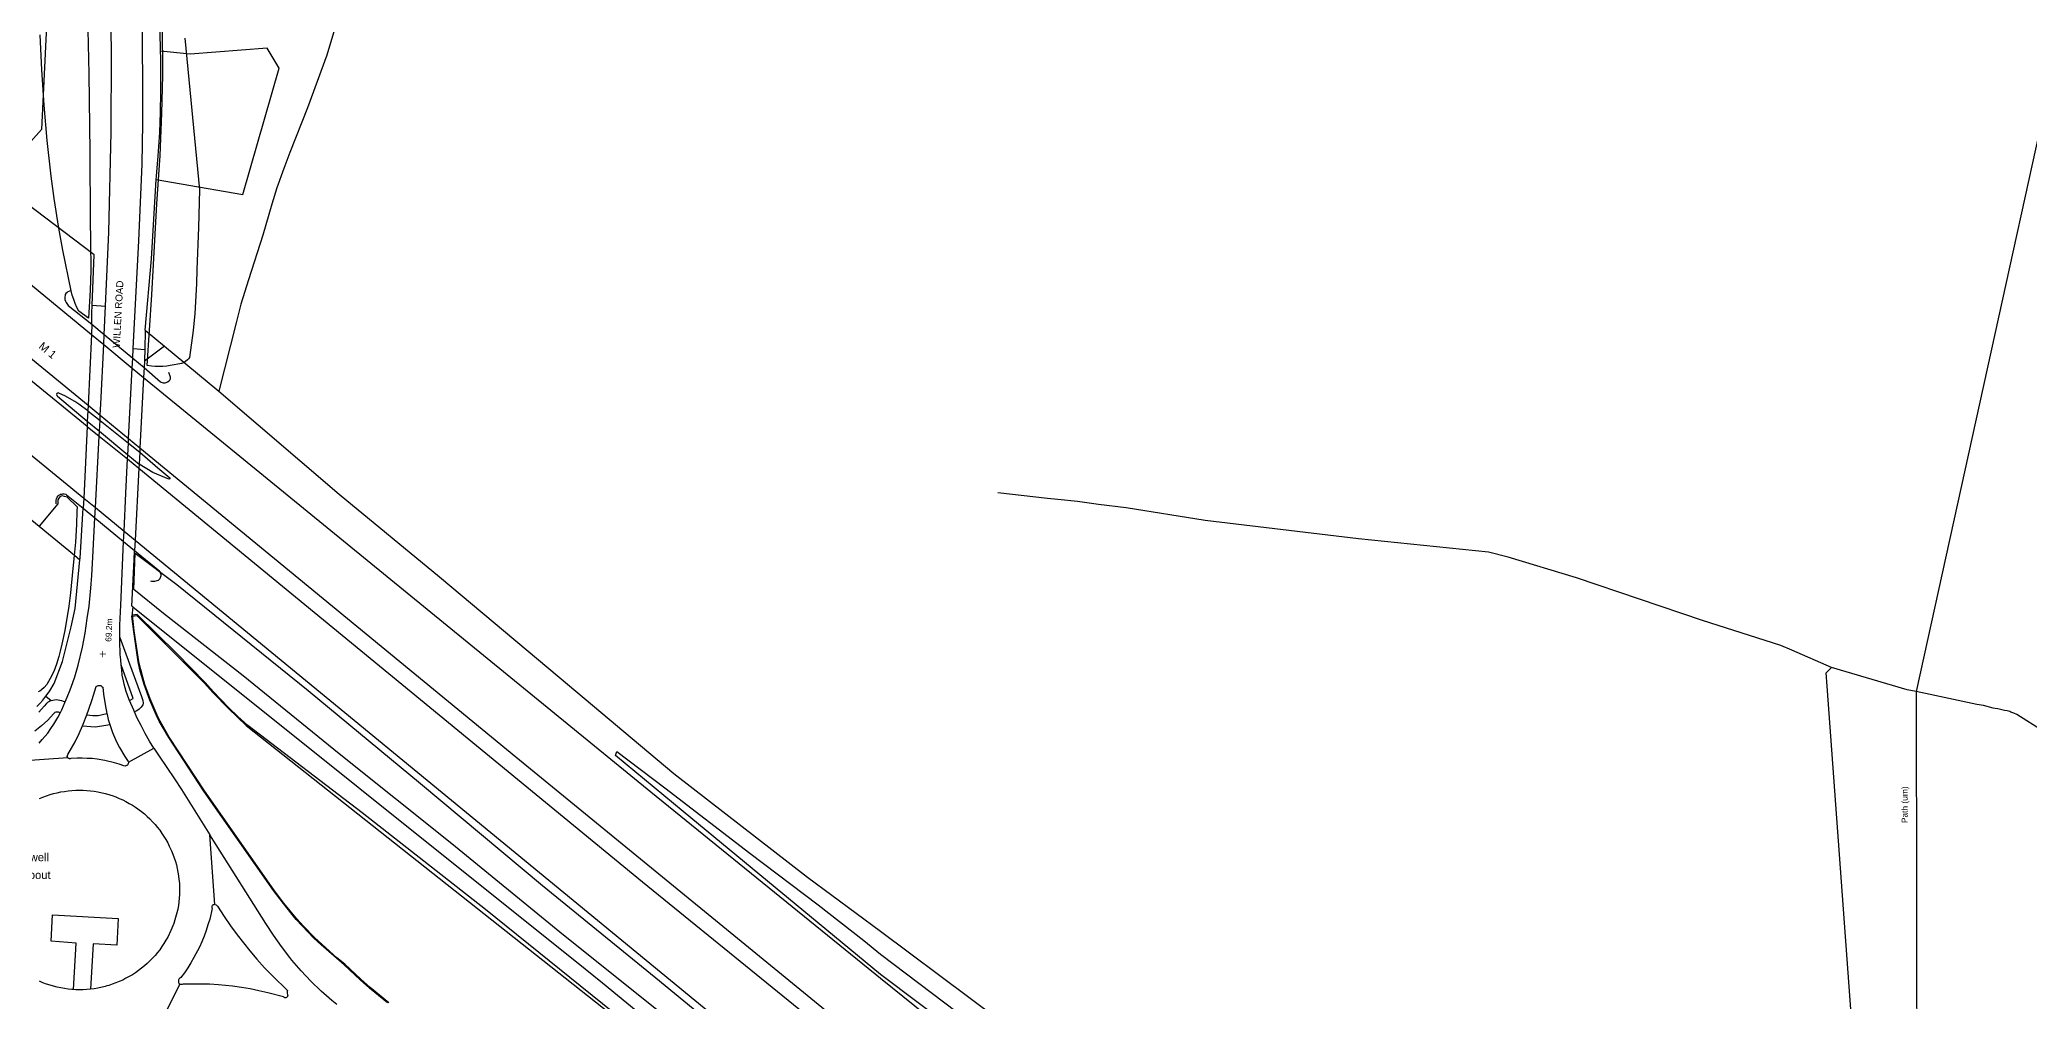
# Model space of a CAD drawing. Header units: millimetres. Extents: x 111502 to 977541, y 8702 to 1044108.
# Drawn here: x 487789.9 to 488287.1, y 241688.7 to 241929.1 of the extents above; entities that cross this region are included whole.
import ezdxf

# ---------------------------------------------------------------- set-up
doc = ezdxf.new("R2010")
doc.units = ezdxf.units.MM
doc.header["$LTSCALE"] = 0.25
doc.linetypes.add('DASHED2', pattern=[9.525, 6.35, -3.175])
doc.layers.add('E HVSS As Laid HV', color=10, linetype='Continuous')
doc.layers.add('X HVSS Site Background', color=8, linetype='Continuous')
doc.styles.add('OS Master Map$1$Standard', font='txt')

# ---------------------------------------------------------------- blocks, each defined once
blk = doc.blocks.new('OS Master Map$1$OSS15')
at = {"color": 8, "true_color": 0x707070, "const_width": 0.174, "flags": 128}
for points in [[(-0.775, 0), (0.775, 0)], [(0, -0.775), (0, 0.775)]]:
    blk.add_lwpolyline(points, dxfattribs=at)
blk = doc.blocks.new('OS MAP 060722')
at = {"layer": 'X HVSS Site Background', "flags": 128}
for points in [[(-1004.29, 2736.17), (-1003.43, 2754.69), (-1003.43, 2754.69), (-1002.83, 2779.69), (-1002.83, 2779.69), (-1002.78, 2799.24), (-1002.78, 2799.24), (-1002.93, 2812.09)], [(-1018.48, 2818.49), (-1020.28, 2780.39), (-1020.28, 2780.39), (-1031.68, 2767.64)], [(-1008.53, 2733.19), (-1010.93, 2734.94), (-1010.93, 2734.94), (-1011.43, 2735.89), (-1011.43, 2735.89), (-1011.83, 2736.84), (-1011.83, 2736.84), (-1012.23, 2737.84), (-1012.23, 2737.84), (-1012.63, 2738.94), (-1012.63, 2738.94), (-1012.83, 2739.99), (-1012.83, 2739.99), (-1014.98, 2750.19), (-1014.98, 2750.19), (-1015.98, 2755.74), (-1015.98, 2755.74), (-1017.13, 2763.09), (-1017.13, 2763.09), (-1017.88, 2768.69), (-1017.88, 2768.69), (-1018.83, 2777.64), (-1018.83, 2777.64), (-1019.58, 2786.44), (-1019.58, 2786.44), (-1020.18, 2795.29), (-1020.18, 2795.29), (-1020.58, 2804.09)], [(-1008.93, 2816.39), (-1008.48, 2794.29), (-1008.48, 2794.29), (-1008.23, 2774.74), (-1008.23, 2774.74), (-1008.08, 2757.54), (-1008.08, 2757.54), (-1008.03, 2752.64), (-1008.03, 2752.64), (-1007.98, 2745.09), (-1007.98, 2745.09), (-1008.13, 2740.19), (-1008.13, 2740.19), (-1008.53, 2733.19)], [(-997.33, 2725.64), (-995.93, 2752.54), (-995.93, 2752.54), (-995.13, 2771.69), (-995.13, 2771.69), (-994.98, 2781.89), (-994.98, 2781.89), (-994.98, 2791.59), (-994.98, 2791.59), (-995.08, 2812.09)], [(-990.51, 2800), (-990.88, 2819.99), (-990.88, 2819.99), (-992.03, 2846.79), (-992.03, 2846.79), (-993.33, 2870.24), (-993.33, 2870.24), (-993.68, 2873.69), (-993.68, 2873.69), (-996.48, 2901.54), (-996.48, 2901.54), (-997.78, 2914.14), (-997.78, 2914.14), (-998.38, 2920.39), (-998.38, 2920.39), (-1000.58, 2934.69)], [(-491.2, 2921.19), (-490.72, 2918.93), (-490.72, 2918.93), (-500.38, 2873.69), (-500.38, 2873.69), (-551.74, 2639.79)], [(-984.46, 2803.2), (-980.83, 2765.29), (-980.83, 2765.29), (-981.03, 2755.84), (-981.03, 2755.84), (-981.43, 2745.39), (-981.43, 2745.39), (-981.58, 2741.74), (-981.58, 2741.74), (-981.98, 2734.39), (-981.98, 2734.39), (-982.38, 2730.09), (-982.38, 2730.09), (-983.28, 2723.34), (-983.28, 2723.34), (-983.53, 2723.04), (-983.53, 2723.04), (-983.78, 2722.79), (-983.78, 2722.79), (-984.33, 2722.34), (-984.33, 2722.34), (-984.63, 2722.14), (-984.63, 2722.14), (-985.33, 2721.84), (-985.33, 2721.84), (-985.73, 2721.74), (-985.73, 2721.74), (-986.23, 2721.69), (-986.23, 2721.69), (-987.13, 2721.49), (-987.13, 2721.49), (-988.08, 2721.34), (-988.08, 2721.34), (-988.98, 2721.19), (-988.98, 2721.19), (-989.98, 2721.14), (-989.98, 2721.14), (-991.83, 2721.14), (-991.83, 2721.14), (-992.78, 2721.19), (-992.78, 2721.19), (-993.88, 2721.34)], [(-993.88, 2721.34), (-992.68, 2738.99), (-992.68, 2738.99), (-991.48, 2761.79), (-991.48, 2761.79), (-990.58, 2773.84), (-990.58, 2773.84), (-990.18, 2784.44), (-990.18, 2784.44), (-989.98, 2793.89), (-989.98, 2793.89), (-990.03, 2806.69)], [(-942.88, 2819.39), (-948.93, 2798.99), (-948.93, 2798.99), (-953.78, 2785.79), (-953.78, 2785.79), (-958.23, 2774.64), (-958.23, 2774.64), (-959.73, 2770.64), (-959.73, 2770.64), (-961.43, 2765.79), (-961.43, 2765.79), (-962.73, 2761.69), (-962.73, 2761.69), (-964.98, 2753.94), (-964.98, 2753.94), (-968.53, 2742.79), (-968.53, 2742.79), (-970.43, 2736.69), (-970.43, 2736.69), (-971.63, 2732.04), (-971.63, 2732.04), (-975.98, 2714.94)], [(-1112.05, 2814.89), (-1079.28, 2788.04), (-1079.28, 2788.04), (-1007.78, 2729.14)], [(-991.58, 2767.84), (-985.41, 2766.78), (-985.41, 2766.78), (-969.92, 2764.12), (-969.92, 2764.12), (-960.9, 2795.69), (-960.9, 2795.69), (-961.65, 2796.96), (-961.65, 2796.96), (-963.89, 2800.76), (-963.89, 2800.76), (-983.11, 2799.22), (-983.11, 2799.22), (-990.51, 2800)], [(-991.58, 2767.84), (-991.53, 2768.74), (-991.53, 2768.74), (-991.13, 2773.79), (-991.13, 2773.79), (-990.73, 2779.59), (-990.73, 2779.59), (-990.53, 2784.69), (-990.53, 2784.69), (-990.43, 2789.74), (-990.43, 2789.74), (-990.48, 2798.29), (-990.48, 2798.29), (-990.51, 2800)], [(-1115.14, 2798.82), (-1112.98, 2797.04), (-1112.98, 2797.04), (-1008.63, 2711.44)], [(-1008.88, 2706.09), (-1115.88, 2793.59), (-1115.88, 2793.59), (-1116.11, 2793.78)], [(-1119.17, 2777.84), (-1009.73, 2688.19)], [(-1121.76, 2764.34), (-1121.03, 2763.74), (-1121.03, 2763.74), (-1099.83, 2746.29), (-1099.83, 2746.29), (-1063.63, 2716.69), (-1063.63, 2716.69), (-1044.68, 2700.79), (-1044.68, 2700.79), (-1026.33, 2685.69), (-1026.33, 2685.69), (-1020.83, 2681.14), (-1020.83, 2681.14), (-1012.03, 2673.89), (-1012.03, 2673.89), (-1010.68, 2672.74)], [(-1007.59, 2736.47), (-1007.08, 2749.04), (-1007.08, 2749.04), (-1031.68, 2767.64)], [(-994.33, 2730.19), (-992.78, 2747.99), (-992.78, 2747.99), (-991.58, 2767.84)], [(-1011.33, 2686.04), (-1013.83, 2688.44), (-1013.83, 2688.44), (-1014.53, 2688.59), (-1014.53, 2688.59), (-1015.13, 2688.79), (-1015.13, 2688.79), (-1015.63, 2688.59), (-1015.63, 2688.59), (-1015.98, 2688.19), (-1015.98, 2688.19), (-1016.23, 2687.79), (-1016.23, 2687.79), (-1016.23, 2686.74), (-1016.23, 2686.74), (-1020.83, 2681.14)], [(-1011.33, 2686.04), (-1011.43, 2684.89), (-1011.43, 2684.89), (-1011.53, 2681.59), (-1011.53, 2681.59), (-1011.78, 2677.14), (-1011.78, 2677.14), (-1012.08, 2673.84), (-1012.08, 2673.84), (-1012.43, 2670.59), (-1012.43, 2670.59), (-1013.03, 2664.54), (-1013.03, 2664.54), (-1013.48, 2661.14), (-1013.48, 2661.14), (-1014.43, 2655.04), (-1014.43, 2655.04), (-1015.18, 2651.69), (-1015.18, 2651.69), (-1015.63, 2649.94), (-1015.63, 2649.94), (-1015.98, 2648.59), (-1015.98, 2648.59), (-1016.53, 2646.64), (-1016.53, 2646.64), (-1017.18, 2644.79), (-1017.18, 2644.79), (-1018.08, 2643.04), (-1018.08, 2643.04), (-1018.93, 2641.59), (-1018.93, 2641.59), (-1019.58, 2640.84), (-1019.58, 2640.84), (-1020.28, 2640.24), (-1020.28, 2640.24), (-1020.68, 2639.94), (-1020.68, 2639.94), (-1021.13, 2639.74)], [(-1012.83, 2739.99), (-1013.03, 2739.99), (-1013.03, 2739.99), (-1013.28, 2739.94), (-1013.28, 2739.94), (-1013.68, 2739.79), (-1013.68, 2739.79), (-1013.88, 2739.64), (-1013.88, 2739.64), (-1014.18, 2739.34), (-1014.18, 2739.34), (-1014.33, 2739.14), (-1014.33, 2739.14), (-1014.38, 2738.89), (-1014.38, 2738.89), (-1014.48, 2738.54), (-1014.48, 2738.54), (-1014.48, 2738.24), (-1014.48, 2738.24), (-1014.43, 2737.89), (-1014.43, 2737.89), (-1014.28, 2737.44), (-1014.28, 2737.44), (-1014.13, 2737.14), (-1014.13, 2737.14), (-1013.98, 2736.89), (-1013.98, 2736.89), (-1013.58, 2736.39), (-1013.58, 2736.39), (-1007.73, 2731.69)], [(-1007.73, 2731.69), (-1007.68, 2734.44), (-1007.68, 2734.44), (-1007.59, 2736.47)], [(-1007.59, 2736.47), (-1004.29, 2736.17)], [(-1004.62, 2729.12), (-1004.29, 2736.17)], [(-1007.73, 2731.69), (-1007.78, 2729.14)], [(-1007.73, 2731.69), (-1004.62, 2729.12)], [(-994.33, 2730.19), (-994.46, 2725.38)], [(-994.33, 2730.19), (-989.53, 2726.19)], [(-1007.78, 2729.14), (-1008.63, 2711.44)], [(-1007.78, 2729.14), (-1004.74, 2726.62), (-1004.74, 2726.62), (-997.59, 2720.72), (-997.59, 2720.72), (-994.78, 2718.39)], [(-1006.95, 2683.28), (-1006.82, 2685.81), (-1006.82, 2685.81), (-1005.86, 2703.67), (-1005.86, 2703.67), (-1005.79, 2704.91), (-1005.79, 2704.91), (-1005.65, 2707.61), (-1005.65, 2707.61), (-1005.58, 2708.93), (-1005.58, 2708.93), (-1005.43, 2711.74), (-1005.43, 2711.74), (-1004.74, 2726.62), (-1004.74, 2726.62), (-1004.62, 2729.12)], [(-1004.62, 2729.12), (-997.46, 2723.19)], [(-997.46, 2723.19), (-997.33, 2725.64)], [(-997.33, 2725.64), (-994.46, 2725.38)], [(-989.53, 2726.19), (-994.53, 2722.44)], [(-994.46, 2725.38), (-994.53, 2722.79), (-994.53, 2722.79), (-994.53, 2722.44)], [(-989.53, 2726.19), (-975.98, 2714.94)], [(-999.75, 2677.34), (-999.64, 2679.94), (-999.64, 2679.94), (-999.23, 2689.39), (-999.23, 2689.39), (-998.78, 2697.98), (-998.78, 2697.98), (-998.72, 2699.01), (-998.72, 2699.01), (-998.57, 2701.92), (-998.57, 2701.92), (-998.51, 2703.12), (-998.51, 2703.12), (-997.59, 2720.72), (-997.59, 2720.72), (-997.46, 2723.19)], [(-997.46, 2723.19), (-994.63, 2720.84)], [(-994.63, 2720.84), (-994.78, 2718.39)], [(-994.53, 2722.44), (-994.63, 2720.84)], [(-994.63, 2720.84), (-990.53, 2717.29), (-990.53, 2717.29), (-990.33, 2717.19), (-990.33, 2717.19), (-990.08, 2717.09), (-990.08, 2717.09), (-989.83, 2717.04), (-989.83, 2717.04), (-989.33, 2717.04), (-989.33, 2717.04), (-989.08, 2717.09), (-989.08, 2717.09), (-988.78, 2717.24), (-988.78, 2717.24), (-988.33, 2717.54), (-988.33, 2717.54), (-988.18, 2717.69), (-988.18, 2717.69), (-988.08, 2717.89), (-988.08, 2717.89), (-988.03, 2718.09), (-988.03, 2718.09), (-988.03, 2718.44), (-988.03, 2718.44), (-988.48, 2719.59)], [(-994.78, 2718.39), (-995.68, 2700.79)], [(-994.78, 2718.39), (-867.98, 2614.69), (-867.98, 2614.69), (-810.58, 2568.09), (-810.58, 2568.09), (-781.88, 2544.99), (-781.88, 2544.99), (-771.46, 2537.2)], [(-975.98, 2714.94), (-945.88, 2689.19), (-945.88, 2689.19), (-920.83, 2668.54), (-920.83, 2668.54), (-890.93, 2643.39), (-890.93, 2643.39), (-862.23, 2619.34), (-862.23, 2619.34), (-828.88, 2593.39), (-828.88, 2593.39), (-810.58, 2579.89), (-810.58, 2579.89), (-722.33, 2513.88)], [(-1008.68, 2710.04), (-1010.93, 2711.69), (-1010.93, 2711.69), (-1011.93, 2712.34), (-1011.93, 2712.34), (-1014.43, 2713.74), (-1014.43, 2713.74), (-1015.78, 2714.34), (-1015.78, 2714.34), (-1016.08, 2714.49), (-1016.08, 2714.49), (-1016.28, 2714.44), (-1016.28, 2714.44), (-1016.43, 2714.34), (-1016.43, 2714.34), (-1016.53, 2714.14), (-1016.53, 2714.14), (-1016.43, 2713.84), (-1016.43, 2713.84), (-1016.28, 2713.69), (-1016.28, 2713.69), (-1008.83, 2707.44)], [(-1008.68, 2710.04), (-1008.83, 2707.44)], [(-1008.63, 2711.44), (-1008.68, 2710.04)], [(-1008.68, 2710.04), (-1005.65, 2707.61), (-1005.65, 2707.61), (-998.57, 2701.92), (-998.57, 2701.92), (-995.73, 2699.64)], [(-1008.63, 2711.44), (-1005.58, 2708.93), (-1005.58, 2708.93), (-998.51, 2703.12), (-998.51, 2703.12), (-995.68, 2700.79)], [(-1008.88, 2706.09), (-1009.73, 2688.19)], [(-1008.83, 2707.44), (-1008.88, 2706.09)], [(-1008.88, 2706.09), (-1005.86, 2703.67), (-1005.86, 2703.67), (-998.78, 2697.98), (-998.78, 2697.98), (-995.93, 2695.69)], [(-1008.83, 2707.44), (-1005.79, 2704.91), (-1005.79, 2704.91), (-998.72, 2699.01), (-998.72, 2699.01), (-995.88, 2696.64)], [(-995.68, 2700.79), (-995.73, 2699.64)], [(-995.68, 2700.79), (-901.73, 2623.49), (-901.73, 2623.49), (-810.58, 2548.84), (-810.58, 2548.84), (-782.71, 2528.02), (-782.71, 2528.02), (-754.83, 2508.08), (-754.83, 2508.08), (-730.33, 2489.18), (-730.33, 2489.18), (-728.88, 2488.03)], [(-995.93, 2695.69), (-996.88, 2677.69)], [(-995.88, 2696.64), (-995.93, 2695.69)], [(-995.93, 2695.69), (-870.08, 2592.19), (-870.08, 2592.19), (-810.58, 2543.89), (-810.58, 2543.89), (-733.53, 2484.78), (-733.53, 2484.78), (-732.08, 2483.63)], [(-995.73, 2699.64), (-995.88, 2696.64)], [(-995.73, 2699.64), (-991.18, 2695.79), (-991.18, 2695.79), (-988.68, 2693.64), (-988.68, 2693.64), (-988.18, 2693.29), (-988.18, 2693.29), (-988.23, 2693.04), (-988.23, 2693.04), (-988.43, 2692.94), (-988.43, 2692.94), (-992.43, 2694.59), (-992.43, 2694.59), (-995.88, 2696.64)], [(-1016.58, 2686.79), (-1016.58, 2687.64), (-1016.58, 2687.64), (-1016.53, 2688.04), (-1016.53, 2688.04), (-1016.33, 2688.44), (-1016.33, 2688.44), (-1016.13, 2688.74), (-1016.13, 2688.74), (-1015.98, 2688.89), (-1015.98, 2688.89), (-1015.73, 2689.04), (-1015.73, 2689.04), (-1015.53, 2689.14), (-1015.53, 2689.14), (-1015.23, 2689.19), (-1015.23, 2689.19), (-1015.03, 2689.24), (-1015.03, 2689.24), (-1014.63, 2689.24), (-1014.63, 2689.24), (-1014.23, 2689.14), (-1014.23, 2689.14), (-1014.03, 2688.99), (-1014.03, 2688.99), (-1009.88, 2685.69)], [(-1010.68, 2672.74), (-1010.63, 2673.19), (-1010.63, 2673.19), (-1009.93, 2684.34), (-1009.93, 2684.34), (-1009.88, 2685.69)], [(-1009.73, 2688.19), (-1009.88, 2685.69)], [(-1009.88, 2685.69), (-1006.95, 2683.28)], [(-1009.73, 2688.19), (-1006.82, 2685.81), (-1006.82, 2685.81), (-999.64, 2679.94), (-999.64, 2679.94), (-996.88, 2677.69)], [(-572.93, 2645.83), (-582.88, 2650.19), (-582.88, 2650.19), (-585.58, 2651.29), (-585.58, 2651.29), (-605.18, 2657.59), (-605.18, 2657.59), (-636.68, 2668.29), (-636.68, 2668.29), (-653.78, 2673.39), (-653.78, 2673.39), (-658.68, 2674.69), (-658.68, 2674.69), (-691.18, 2677.98), (-691.18, 2677.98), (-729.48, 2682.58), (-729.48, 2682.58), (-749.18, 2685.78), (-749.18, 2685.78), (-756.08, 2686.58), (-756.08, 2686.58), (-761.38, 2687.38), (-761.38, 2687.38), (-766.28, 2687.88), (-766.28, 2687.88), (-768.88, 2688.08), (-768.88, 2688.08), (-781.28, 2689.48)], [(-1014.38, 2637.24), (-1013.88, 2638.39), (-1013.88, 2638.39), (-1013.13, 2640.24), (-1013.13, 2640.24), (-1012.43, 2642.09), (-1012.43, 2642.09), (-1011.97, 2643.5), (-1011.97, 2643.5), (-1011.78, 2644.09), (-1011.78, 2644.09), (-1011.08, 2646.39), (-1011.08, 2646.39), (-1010.03, 2650.94), (-1010.03, 2650.94), (-1009.38, 2654.44), (-1009.38, 2654.44), (-1008.83, 2658.04), (-1008.83, 2658.04), (-1008.38, 2661.19), (-1008.38, 2661.19), (-1007.93, 2665.64), (-1007.93, 2665.64), (-1007.68, 2668.84), (-1007.68, 2668.84), (-1007.48, 2673.39), (-1007.48, 2673.39), (-1006.95, 2683.28)], [(-1006.95, 2683.28), (-999.75, 2677.34)], [(-1021.43, 2636.04), (-1020.68, 2636.84), (-1020.68, 2636.84), (-1019.93, 2637.69), (-1019.93, 2637.69), (-1019.19, 2638.63)], [(-1000.73, 2653.34), (-1000.73, 2654.39), (-1000.73, 2654.39), (-1000.68, 2656.39), (-1000.68, 2656.39), (-1000.43, 2661.44), (-1000.43, 2661.44), (-999.75, 2677.34)], [(-999.75, 2677.34), (-997.03, 2675.09)], [(-997.46, 2661.01), (-997.68, 2661.19), (-997.68, 2661.19), (-997.13, 2672.74), (-997.13, 2672.74), (-997.03, 2675.09)], [(-996.88, 2677.69), (-997.03, 2675.09)], [(-997.03, 2675.09), (-991.08, 2670.29), (-991.08, 2670.29), (-990.93, 2670.09), (-990.93, 2670.09), (-990.68, 2669.74), (-990.68, 2669.74), (-990.58, 2669.54), (-990.58, 2669.54), (-990.53, 2669.34), (-990.53, 2669.34), (-990.48, 2669.09), (-990.48, 2669.09), (-990.48, 2668.79), (-990.48, 2668.79), (-990.63, 2668.29), (-990.63, 2668.29), (-990.73, 2668.04), (-990.73, 2668.04), (-990.88, 2667.84), (-990.88, 2667.84), (-991.13, 2667.59), (-991.13, 2667.59), (-991.43, 2667.49), (-991.43, 2667.49), (-992.03, 2667.34), (-992.03, 2667.34), (-992.68, 2667.34), (-992.68, 2667.34), (-992.98, 2667.39)], [(-996.88, 2677.69), (-853.28, 2559.54), (-853.28, 2559.54), (-810.58, 2525.39), (-810.58, 2525.39), (-783.48, 2503.69), (-783.48, 2503.69), (-772.72, 2496.39), (-772.72, 2496.39), (-742.03, 2473.48), (-742.03, 2473.48), (-740.48, 2472.28)], [(-1019.19, 2638.63), (-1018.83, 2639.09), (-1018.83, 2639.09), (-1018.18, 2639.99), (-1018.18, 2639.99), (-1017.08, 2641.84), (-1017.08, 2641.84), (-1015.03, 2647.34), (-1015.03, 2647.34), (-1012.88, 2655.99), (-1012.88, 2655.99), (-1011.83, 2660.54), (-1011.83, 2660.54), (-1010.68, 2672.74)], [(-997.18, 2665.34), (-996.88, 2674.39), (-996.88, 2674.39), (-986.48, 2666.59), (-986.48, 2666.59), (-953.63, 2640.04), (-953.63, 2640.04), (-925.53, 2616.84), (-925.53, 2616.84), (-895.08, 2591.34), (-895.08, 2591.34), (-866.73, 2568.19), (-866.73, 2568.19), (-842.53, 2548.29), (-842.53, 2548.29), (-816.23, 2527.29), (-816.23, 2527.29), (-810.58, 2522.74), (-810.58, 2522.74), (-801.68, 2515.54), (-801.68, 2515.54), (-805.33, 2510.84)], [(-805.33, 2510.84), (-810.58, 2515.09), (-810.58, 2515.09), (-863.58, 2557.89), (-863.58, 2557.89), (-890.73, 2579.64), (-890.73, 2579.64), (-917.73, 2601.74), (-917.73, 2601.74), (-945.88, 2624.24), (-945.88, 2624.24), (-969.88, 2643.74), (-969.88, 2643.74), (-989.78, 2659.29), (-989.78, 2659.29), (-997.18, 2665.34)], [(-997.46, 2661.01), (-997.68, 2658.69)], [(-997.46, 2661.01), (-884.38, 2570.49), (-884.38, 2570.49), (-880.08, 2566.94), (-880.08, 2566.94), (-870.28, 2558.89), (-870.28, 2558.89), (-864.98, 2554.64), (-864.98, 2554.64), (-829.98, 2526.39), (-829.98, 2526.39), (-810.58, 2510.99), (-810.58, 2510.99), (-797.18, 2500.19), (-797.18, 2500.19), (-788.78, 2493.39), (-788.78, 2493.39), (-748.88, 2463.19), (-748.88, 2463.19), (-747.58, 2462.24)], [(-997.68, 2658.69), (-997.53, 2658.69), (-997.53, 2658.69), (-996.43, 2658.84), (-996.43, 2658.84), (-979.53, 2641.94), (-979.53, 2641.94), (-977.43, 2639.59), (-977.43, 2639.59), (-973.58, 2635.59), (-973.58, 2635.59), (-971.33, 2633.39), (-971.33, 2633.39), (-969.13, 2631.34), (-969.13, 2631.34), (-825.98, 2518.04)], [(-933.78, 2561.99), (-938.28, 2565.64), (-938.28, 2565.64), (-940.63, 2567.69), (-940.63, 2567.69), (-944.63, 2571.49), (-944.63, 2571.49), (-946.58, 2573.09), (-946.58, 2573.09), (-950.38, 2576.44), (-950.38, 2576.44), (-952.18, 2578.14), (-952.18, 2578.14), (-956.63, 2582.84), (-956.63, 2582.84), (-957.63, 2584.04), (-957.63, 2584.04), (-959.83, 2586.79), (-959.83, 2586.79), (-962.33, 2590.09), (-962.33, 2590.09), (-979.68, 2614.89), (-979.68, 2614.89), (-988.48, 2628.29), (-988.48, 2628.29), (-990.83, 2632.39), (-990.83, 2632.39), (-991.28, 2633.24), (-991.28, 2633.24), (-993.23, 2637.64), (-993.23, 2637.64), (-994.63, 2641.54), (-994.63, 2641.54), (-995.68, 2645.24), (-995.68, 2645.24), (-996.13, 2647.24), (-996.13, 2647.24), (-997.23, 2654.79), (-997.23, 2654.79), (-997.68, 2658.69)], [(-874.88, 2557.54), (-909.33, 2585.34), (-909.33, 2585.34), (-940.13, 2609.49), (-940.13, 2609.49), (-968.73, 2631.29), (-968.73, 2631.29), (-971.18, 2633.54), (-971.18, 2633.54), (-973.43, 2635.74), (-973.43, 2635.74), (-977.28, 2639.74), (-977.28, 2639.74), (-979.38, 2642.09), (-979.38, 2642.09), (-986.43, 2649.34), (-986.43, 2649.34), (-996.33, 2659.04), (-996.33, 2659.04), (-997.53, 2658.89)], [(-933.48, 2561.99), (-938.13, 2565.79), (-938.13, 2565.79), (-940.48, 2567.84), (-940.48, 2567.84), (-944.48, 2571.64), (-944.48, 2571.64), (-946.43, 2573.24), (-946.43, 2573.24), (-948.33, 2574.89), (-948.33, 2574.89), (-950.23, 2576.59), (-950.23, 2576.59), (-952.03, 2578.29), (-952.03, 2578.29), (-954.78, 2581.14), (-954.78, 2581.14), (-956.48, 2582.99), (-956.48, 2582.99), (-958.13, 2584.94), (-958.13, 2584.94), (-959.68, 2586.89), (-959.68, 2586.89), (-962.18, 2590.19), (-962.18, 2590.19), (-979.53, 2614.99), (-979.53, 2614.99), (-988.33, 2628.39), (-988.33, 2628.39), (-990.23, 2631.69), (-990.23, 2631.69), (-991.08, 2633.34), (-991.08, 2633.34), (-991.88, 2635.09), (-991.88, 2635.09), (-993.13, 2637.99), (-993.13, 2637.99), (-994.43, 2641.59), (-994.43, 2641.59), (-994.98, 2643.44), (-994.98, 2643.44), (-995.48, 2645.29), (-995.48, 2645.29), (-995.93, 2647.29), (-995.93, 2647.29), (-997.08, 2654.99), (-997.08, 2654.99), (-997.53, 2658.89)], [(-1000.73, 2653.34), (-995.28, 2638.54), (-995.28, 2638.54), (-995.13, 2638.09), (-995.13, 2638.09), (-994.93, 2637.54), (-994.93, 2637.54), (-994.88, 2636.94), (-994.88, 2636.94), (-994.98, 2636.49), (-994.98, 2636.49), (-995.38, 2635.89), (-995.38, 2635.89), (-995.83, 2635.44), (-995.83, 2635.44), (-996.48, 2634.99), (-996.48, 2634.99), (-997.04, 2634.73)], [(-1000.38, 2646.49), (-1000.48, 2647.74), (-1000.48, 2647.74), (-1000.58, 2649.04), (-1000.58, 2649.04), (-1000.73, 2652.39), (-1000.73, 2652.39), (-1000.73, 2653.34)], [(-998.26, 2637.6), (-997.33, 2638.04), (-997.33, 2638.04), (-1000.38, 2646.49)], [(-998.26, 2637.6), (-998.43, 2637.99), (-998.43, 2637.99), (-999.08, 2639.84), (-999.08, 2639.84), (-999.63, 2641.69), (-999.63, 2641.69), (-999.8, 2642.53), (-999.8, 2642.53), (-1000.08, 2643.94), (-1000.08, 2643.94), (-1000.23, 2645.24), (-1000.23, 2645.24), (-1000.38, 2646.49)], [(-563, 2490.96), (-574.04, 2641.19), (-574.04, 2641.19), (-574.28, 2644.49), (-574.28, 2644.49), (-572.93, 2645.83)], [(-551.74, 2639.79), (-553.99, 2640.24), (-553.99, 2640.24), (-572.93, 2645.83)], [(-1017.83, 2637.59), (-1018.18, 2637.44), (-1018.18, 2637.44), (-1018.48, 2637.24), (-1018.48, 2637.24), (-1018.78, 2637.09), (-1018.78, 2637.09), (-1019.03, 2636.84), (-1019.03, 2636.84), (-1019.63, 2636.14), (-1019.63, 2636.14), (-1020.98, 2634.69)], [(-1015.63, 2634.44), (-1015.88, 2634.59), (-1015.88, 2634.59), (-1016.03, 2634.64), (-1016.03, 2634.64), (-1016.23, 2634.69), (-1016.23, 2634.69), (-1016.58, 2634.69), (-1016.58, 2634.69), (-1016.73, 2634.64), (-1016.73, 2634.64), (-1016.93, 2634.54), (-1016.93, 2634.54), (-1017.08, 2634.44), (-1017.08, 2634.44), (-1017.28, 2634.24), (-1017.28, 2634.24), (-1018.73, 2632.69), (-1018.73, 2632.69), (-1020.28, 2631.24), (-1020.28, 2631.24), (-1021.93, 2629.94)], [(-1008.96, 2633.99), (-1008.43, 2635.39), (-1008.43, 2635.39), (-1007.58, 2637.84), (-1007.58, 2637.84), (-1006.58, 2641.04), (-1006.58, 2641.04), (-1006.28, 2641.24), (-1006.28, 2641.24), (-1006.13, 2641.29), (-1006.13, 2641.29), (-1005.83, 2641.34), (-1005.83, 2641.34), (-1005.63, 2641.34), (-1005.63, 2641.34), (-1005.48, 2641.29), (-1005.48, 2641.29), (-1005.18, 2641.09), (-1005.18, 2641.09), (-1004.98, 2640.89), (-1004.98, 2640.89), (-1004.78, 2639.19), (-1004.78, 2639.19), (-1004.38, 2636.54), (-1004.38, 2636.54), (-1003.94, 2634.34)], [(-1019.19, 2638.63), (-1017.83, 2637.59)], [(-1017.83, 2637.59), (-1017.43, 2637.69), (-1017.43, 2637.69), (-1016.63, 2637.79), (-1016.63, 2637.79), (-1016.08, 2637.74), (-1016.08, 2637.74), (-1015.68, 2637.69), (-1015.68, 2637.69), (-1015.28, 2637.59), (-1015.28, 2637.59), (-1014.88, 2637.44), (-1014.88, 2637.44), (-1014.38, 2637.24)], [(-1015.63, 2634.44), (-1015.23, 2635.24), (-1015.23, 2635.24), (-1014.38, 2637.24)], [(-997.04, 2634.73), (-997.23, 2635.14), (-997.23, 2635.14), (-998.26, 2637.6)], [(-520.01, 2629.92), (-526.64, 2634.09), (-526.64, 2634.09), (-527.34, 2634.39), (-527.34, 2634.39), (-528.14, 2634.69), (-528.14, 2634.69), (-528.34, 2634.79), (-528.34, 2634.79), (-529.04, 2634.99), (-529.04, 2634.99), (-529.74, 2635.09), (-529.74, 2635.09), (-531.34, 2635.49), (-531.34, 2635.49), (-532.04, 2635.59), (-532.04, 2635.59), (-532.54, 2635.69), (-532.54, 2635.69), (-534.94, 2636.29), (-534.94, 2636.29), (-536.64, 2636.59), (-536.64, 2636.59), (-551.74, 2639.79)], [(-551.74, 2639.79), (-551.53, 2481.23)], [(-1020.88, 2626.94), (-1020.08, 2627.84), (-1020.08, 2627.84), (-1018.73, 2629.44), (-1018.73, 2629.44), (-1017.93, 2630.54), (-1017.93, 2630.54), (-1017.18, 2631.64), (-1017.18, 2631.64), (-1016.23, 2633.29), (-1016.23, 2633.29), (-1015.63, 2634.44)], [(-1013.73, 2623.29), (-1013.83, 2623.59), (-1013.83, 2623.59), (-1013.78, 2623.84), (-1013.78, 2623.84), (-1013.68, 2624.09), (-1013.68, 2624.09), (-1012.78, 2625.64), (-1012.78, 2625.64), (-1011.88, 2627.24), (-1011.88, 2627.24), (-1010.88, 2629.29), (-1010.88, 2629.29), (-1010.04, 2631.2)], [(-1010.04, 2631.2), (-1009.83, 2631.69), (-1009.83, 2631.69), (-1008.96, 2633.99)], [(-1010.04, 2631.2), (-1006.84, 2631.02), (-1006.84, 2631.02), (-1005.17, 2631.2), (-1005.17, 2631.2), (-1003.21, 2631.58)], [(-1008.96, 2633.99), (-1007.41, 2633.78), (-1007.41, 2633.78), (-1006.14, 2633.86), (-1006.14, 2633.86), (-1003.94, 2634.34)], [(-1003.94, 2634.34), (-1003.88, 2634.04), (-1003.88, 2634.04), (-1003.58, 2632.79), (-1003.58, 2632.79), (-1003.21, 2631.58)], [(-1003.21, 2631.58), (-1002.98, 2630.79), (-1002.98, 2630.79), (-1002.53, 2629.59), (-1002.53, 2629.59), (-1002.03, 2628.39), (-1002.03, 2628.39), (-1001.53, 2627.24), (-1001.53, 2627.24), (-1000.78, 2625.79), (-1000.78, 2625.79), (-999.48, 2623.59), (-999.48, 2623.59), (-998.58, 2622.29), (-998.58, 2622.29), (-998.53, 2622.14)], [(-992.18, 2625.64), (-993.28, 2627.44), (-993.28, 2627.44), (-994.33, 2629.29), (-994.33, 2629.29), (-995.38, 2631.29), (-995.38, 2631.29), (-996.33, 2633.19), (-996.33, 2633.19), (-997.04, 2634.73)], [(-998.53, 2622.14), (-992.18, 2625.64)], [(-992.18, 2625.64), (-990.88, 2623.69), (-990.88, 2623.69), (-987.03, 2617.99), (-987.03, 2617.99), (-985.33, 2615.29), (-985.33, 2615.29), (-978.18, 2603.94)], [(-1026.66, 2622.37), (-1013.73, 2623.29)], [(-998.53, 2622.14), (-998.53, 2621.99), (-998.53, 2621.99), (-998.58, 2621.79), (-998.58, 2621.79), (-998.68, 2621.59), (-998.68, 2621.59), (-998.78, 2621.44), (-998.78, 2621.44), (-998.93, 2621.34), (-998.93, 2621.34), (-999.03, 2621.29), (-999.03, 2621.29), (-999.18, 2621.24), (-999.18, 2621.24), (-999.38, 2621.19), (-999.38, 2621.19), (-999.68, 2621.24), (-999.68, 2621.24), (-1000.83, 2621.64), (-1000.83, 2621.64), (-1002.03, 2621.99), (-1002.03, 2621.99), (-1004.43, 2622.59), (-1004.43, 2622.59), (-1006.38, 2622.89), (-1006.38, 2622.89), (-1007.63, 2623.04), (-1007.63, 2623.04), (-1008.83, 2623.09), (-1008.83, 2623.09), (-1010.08, 2623.14), (-1010.08, 2623.14), (-1011.33, 2623.14), (-1011.33, 2623.14), (-1012.93, 2623.04), (-1012.93, 2623.04), (-1013.08, 2622.99), (-1013.08, 2622.99), (-1013.23, 2622.99), (-1013.23, 2622.99), (-1013.27, 2623.01), (-1013.27, 2623.01), (-1013.33, 2623.04), (-1013.33, 2623.04), (-1013.48, 2623.09), (-1013.48, 2623.09), (-1013.63, 2623.19), (-1013.63, 2623.19), (-1013.73, 2623.29)], [(-767.44, 2542.22), (-771.06, 2540.14), (-771.06, 2540.14), (-792.08, 2555.09), (-792.08, 2555.09), (-810.58, 2569.04), (-810.58, 2569.04), (-859.93, 2609.79), (-859.93, 2609.79), (-876.83, 2623.84), (-876.83, 2623.84), (-876.48, 2624.84)], [(-876.48, 2624.84), (-864.48, 2615.74), (-864.48, 2615.74), (-843.23, 2599.39), (-843.23, 2599.39), (-826.18, 2586.49), (-826.18, 2586.49), (-814.73, 2577.54), (-814.73, 2577.54), (-810.58, 2574.14), (-810.58, 2574.14), (-781.88, 2552.39), (-781.88, 2552.39), (-767.44, 2542.22)], [(-1012.28, 2565.29), (-1012.68, 2565.29), (-1012.68, 2565.29), (-1013.58, 2565.39), (-1013.58, 2565.39), (-1014.53, 2565.54), (-1014.53, 2565.54), (-1015.43, 2565.69), (-1015.43, 2565.69), (-1016.38, 2565.89), (-1016.38, 2565.89), (-1017.28, 2566.09), (-1017.28, 2566.09), (-1018.13, 2566.34), (-1018.13, 2566.34), (-1019.03, 2566.64), (-1019.03, 2566.64), (-1019.93, 2566.99), (-1019.93, 2566.99), (-1020.78, 2567.34)], [(-1020.78, 2613.04), (-1019.93, 2613.39), (-1019.93, 2613.39), (-1019.03, 2613.74), (-1019.03, 2613.74), (-1018.13, 2614.04), (-1018.13, 2614.04), (-1017.28, 2614.29), (-1017.28, 2614.29), (-1016.33, 2614.49), (-1016.33, 2614.49), (-1015.43, 2614.69), (-1015.43, 2614.69), (-1014.53, 2614.84), (-1014.53, 2614.84), (-1013.58, 2614.99), (-1013.58, 2614.99), (-1012.68, 2615.09), (-1012.68, 2615.09), (-1011.73, 2615.14), (-1011.73, 2615.14), (-1009.88, 2615.14), (-1009.88, 2615.14), (-1008.93, 2615.09), (-1008.93, 2615.09), (-1008.03, 2614.99), (-1008.03, 2614.99), (-1007.08, 2614.89), (-1007.08, 2614.89), (-1006.18, 2614.74), (-1006.18, 2614.74), (-1004.38, 2614.34), (-1004.38, 2614.34), (-1003.48, 2614.09), (-1003.48, 2614.09), (-1002.98, 2613.92), (-1002.98, 2613.92), (-1002.58, 2613.79), (-1002.58, 2613.79), (-1001.73, 2613.44), (-1001.73, 2613.44), (-1000.83, 2613.09), (-1000.83, 2613.09), (-999.98, 2612.74), (-999.98, 2612.74), (-999.18, 2612.29), (-999.18, 2612.29), (-998.33, 2611.84), (-998.33, 2611.84), (-997.53, 2611.39), (-997.53, 2611.39), (-996.78, 2610.89), (-996.78, 2610.89), (-995.28, 2609.79), (-995.28, 2609.79), (-994.53, 2609.19), (-994.53, 2609.19), (-993.83, 2608.59), (-993.83, 2608.59), (-993.18, 2607.94), (-993.18, 2607.94), (-992.53, 2607.24), (-992.53, 2607.24), (-991.88, 2606.59), (-991.88, 2606.59), (-991.28, 2605.84), (-991.28, 2605.84), (-990.73, 2605.14), (-990.73, 2605.14), (-990.18, 2604.34), (-990.18, 2604.34), (-989.68, 2603.59), (-989.68, 2603.59), (-989.18, 2602.79), (-989.18, 2602.79), (-988.73, 2601.99), (-988.73, 2601.99), (-988.33, 2601.14), (-988.33, 2601.14), (-987.78, 2599.99), (-987.78, 2599.99), (-987.43, 2599.14), (-987.43, 2599.14), (-986.83, 2597.34), (-986.83, 2597.34), (-986.58, 2596.49), (-986.58, 2596.49), (-986.38, 2595.54), (-986.38, 2595.54), (-986.18, 2594.64), (-986.18, 2594.64), (-986.03, 2593.74), (-986.03, 2593.74), (-985.93, 2592.79), (-985.93, 2592.79), (-985.83, 2591.89), (-985.83, 2591.89), (-985.78, 2590.94), (-985.78, 2590.94), (-985.78, 2589.09), (-985.78, 2589.09), (-985.88, 2588.14), (-985.88, 2588.14), (-985.93, 2587.24), (-985.93, 2587.24), (-986.08, 2586.29), (-986.08, 2586.29), (-986.23, 2585.39), (-986.23, 2585.39), (-986.43, 2584.49), (-986.43, 2584.49), (-986.93, 2582.69), (-986.93, 2582.69), (-987.23, 2581.79), (-987.23, 2581.79), (-987.93, 2580.09), (-987.93, 2580.09), (-988.73, 2578.39), (-988.73, 2578.39), (-989.18, 2577.59), (-989.18, 2577.59), (-989.68, 2576.79), (-989.68, 2576.79), (-990.18, 2576.04), (-990.18, 2576.04), (-990.73, 2575.24), (-990.73, 2575.24), (-991.28, 2574.54), (-991.28, 2574.54), (-991.88, 2573.79), (-991.88, 2573.79), (-992.53, 2573.14), (-992.53, 2573.14), (-993.18, 2572.44), (-993.18, 2572.44), (-993.83, 2571.79), (-993.83, 2571.79), (-994.53, 2571.19), (-994.53, 2571.19), (-995.28, 2570.59), (-995.28, 2570.59), (-996.78, 2569.49), (-996.78, 2569.49), (-997.53, 2568.99), (-997.53, 2568.99), (-998.33, 2568.54), (-998.33, 2568.54), (-999.18, 2568.09), (-999.18, 2568.09), (-999.98, 2567.64), (-999.98, 2567.64), (-1000.83, 2567.29), (-1000.83, 2567.29), (-1001.73, 2566.94), (-1001.73, 2566.94), (-1002.58, 2566.59), (-1002.58, 2566.59), (-1003.48, 2566.29), (-1003.48, 2566.29), (-1003.91, 2566.17), (-1003.91, 2566.17), (-1004.38, 2566.04), (-1004.38, 2566.04), (-1006.18, 2565.64), (-1006.18, 2565.64), (-1007.08, 2565.49), (-1007.08, 2565.49), (-1008.03, 2565.39)], [(-946.51, 2561.57), (-947.73, 2562.54), (-947.73, 2562.54), (-950.38, 2564.89), (-950.38, 2564.89), (-952.98, 2567.39), (-952.98, 2567.39), (-955.38, 2569.99), (-955.38, 2569.99), (-957.68, 2572.64), (-957.68, 2572.64), (-958.23, 2573.29), (-958.23, 2573.29), (-960.33, 2576.04), (-960.33, 2576.04), (-962.33, 2578.89), (-962.33, 2578.89), (-964.18, 2581.84), (-964.18, 2581.84), (-976.63, 2601.49), (-976.63, 2601.49), (-978.18, 2603.94)], [(-976.93, 2586.54), (-978.18, 2603.94)], [(-976.93, 2586.54), (-977.08, 2586.54), (-977.08, 2586.54), (-977.28, 2586.49), (-977.28, 2586.49), (-977.43, 2586.44), (-977.43, 2586.44), (-977.53, 2586.34), (-977.53, 2586.34), (-977.68, 2586.14), (-977.68, 2586.14), (-977.68, 2585.74), (-977.68, 2585.74), (-977.63, 2585.59), (-977.63, 2585.59), (-978.23, 2582.89), (-978.23, 2582.89), (-978.68, 2581.49), (-978.68, 2581.49), (-979.13, 2580.04), (-979.13, 2580.04), (-979.63, 2578.64), (-979.63, 2578.64), (-980.23, 2577.24), (-980.23, 2577.24), (-980.83, 2575.89), (-980.83, 2575.89), (-982.18, 2573.29), (-982.18, 2573.29), (-982.93, 2571.99), (-982.93, 2571.99), (-983.73, 2570.74), (-983.73, 2570.74), (-984.58, 2569.49), (-984.58, 2569.49), (-985.48, 2568.29), (-985.48, 2568.29), (-985.73, 2568.14), (-985.73, 2568.14), (-985.88, 2567.99), (-985.88, 2567.99), (-985.98, 2567.84), (-985.98, 2567.84), (-986.03, 2567.69), (-986.03, 2567.69), (-986.08, 2567.49), (-986.08, 2567.49), (-986.08, 2567.34), (-986.08, 2567.34), (-986.03, 2567.04), (-986.03, 2567.04), (-985.98, 2566.89), (-985.98, 2566.89), (-985.88, 2566.74), (-985.88, 2566.74), (-985.73, 2566.64)], [(-976.93, 2586.54), (-976.63, 2586.44), (-976.63, 2586.44), (-976.48, 2586.34), (-976.48, 2586.34), (-976.28, 2586.14), (-976.28, 2586.14), (-974.63, 2583.54), (-974.63, 2583.54), (-973.03, 2581.24), (-973.03, 2581.24), (-971.38, 2578.99), (-971.38, 2578.99), (-968.23, 2574.99), (-968.23, 2574.99), (-966.43, 2572.84), (-966.43, 2572.84), (-964.53, 2570.74), (-964.53, 2570.74), (-962.58, 2568.74), (-962.58, 2568.74), (-958.83, 2565.04), (-958.83, 2565.04), (-958.88, 2564.79), (-958.88, 2564.79), (-958.88, 2564.34), (-958.88, 2564.34), (-958.78, 2564.04), (-958.78, 2564.04), (-958.73, 2563.79), (-958.73, 2563.79), (-958.78, 2563.64), (-958.78, 2563.64), (-958.83, 2563.54), (-958.83, 2563.54), (-958.93, 2563.39), (-958.93, 2563.39), (-959.03, 2563.29), (-959.03, 2563.29), (-959.18, 2563.24), (-959.18, 2563.24), (-959.43, 2563.24), (-959.43, 2563.24), (-959.58, 2563.29), (-959.58, 2563.29), (-959.68, 2563.34), (-959.68, 2563.34), (-959.83, 2563.44), (-959.83, 2563.44), (-963.73, 2564.49), (-963.73, 2564.49), (-965.93, 2564.99), (-965.93, 2564.99), (-968.13, 2565.44), (-968.13, 2565.44), (-970.33, 2565.79), (-970.33, 2565.79), (-972.58, 2566.09), (-972.58, 2566.09), (-976.03, 2566.44), (-976.03, 2566.44), (-978.28, 2566.59), (-978.28, 2566.59), (-980.53, 2566.64), (-980.53, 2566.64), (-982.78, 2566.64), (-982.78, 2566.64), (-984.88, 2566.59), (-984.88, 2566.59), (-985.13, 2566.54), (-985.13, 2566.54), (-985.43, 2566.54), (-985.43, 2566.54), (-985.73, 2566.64)], [(-1012.28, 2565.29), (-1011.63, 2576.89), (-1011.63, 2576.89), (-1017.88, 2577.39), (-1017.88, 2577.39), (-1017.53, 2583.94), (-1017.53, 2583.94), (-1001.13, 2583.09), (-1001.13, 2583.09), (-1001.43, 2576.34), (-1001.43, 2576.34), (-1007.33, 2576.69), (-1007.33, 2576.69), (-1008.03, 2565.39)], [(-985.73, 2566.64), (-990.33, 2557.34)], [(-1008.03, 2565.39), (-1008.98, 2565.29), (-1008.98, 2565.29), (-1009.88, 2565.24), (-1009.88, 2565.24), (-1011.73, 2565.24), (-1011.73, 2565.24), (-1012.28, 2565.29)]]:
    blk.add_lwpolyline(points, dxfattribs=at)
at = {"layer": 'X HVSS Site Background'}
blk.add_blockref('OS Master Map$1$OSS15', (-1004.97, 2649.18), dxfattribs=at)
at = {"layer": 'X HVSS Site Background', "attachment_point": 7, "style": 'OS Master Map$1$Standard'}
for s, insert, char_height, rotation in [('{\\farial|b0|i0|c0|p34;WILLEN ROAD}', (-1000.71, 2725.73), 1.75, 86.8), ('{\\farial|b0|i0|c0|p34;M 1}', (-1021.15, 2725.86), 2, 320.5), ('{\\farial|b0|i0|c0|p34;69.2m}', (-1002.81, 2652.22), 1.5, 87.2), ('{\\farial|b0|i0|c0|p34;Path (um)}', (-553.48, 2606.9), 1.5, 90)]:
    blk.add_mtext(s, dxfattribs=dict(at, insert=insert, char_height=char_height, rotation=rotation))
at = {"layer": 'X HVSS Site Background', "char_height": 2, "attachment_point": 7, "style": 'OS Master Map$1$Standard'}
for s, insert in [('{\\farial|b0|i0|c0|p34;Tongwell}', (-1029.58, 2596.78)), ('{\\farial|b0|i0|c0|p34;Roundabout}', (-1033.23, 2592.91))]:
    blk.add_mtext(s, dxfattribs=dict(at, insert=insert))

msp = doc.modelspace()

# ---------------------------------------------------------------- linework, layer by layer
at = {"lineweight": 0}
msp.add_circle((488727.82, 239008.33), 11388.42, dxfattribs=at)

# ---------------------------------------------------------------- block references
at = {"layer": 'E HVSS As Laid HV', "linetype": 'DASHED2', "lineweight": 0}
msp.add_blockref('OS MAP 060722', (488810.58, 239126.31), dxfattribs=at)

doc.saveas('drawing.dxf')
